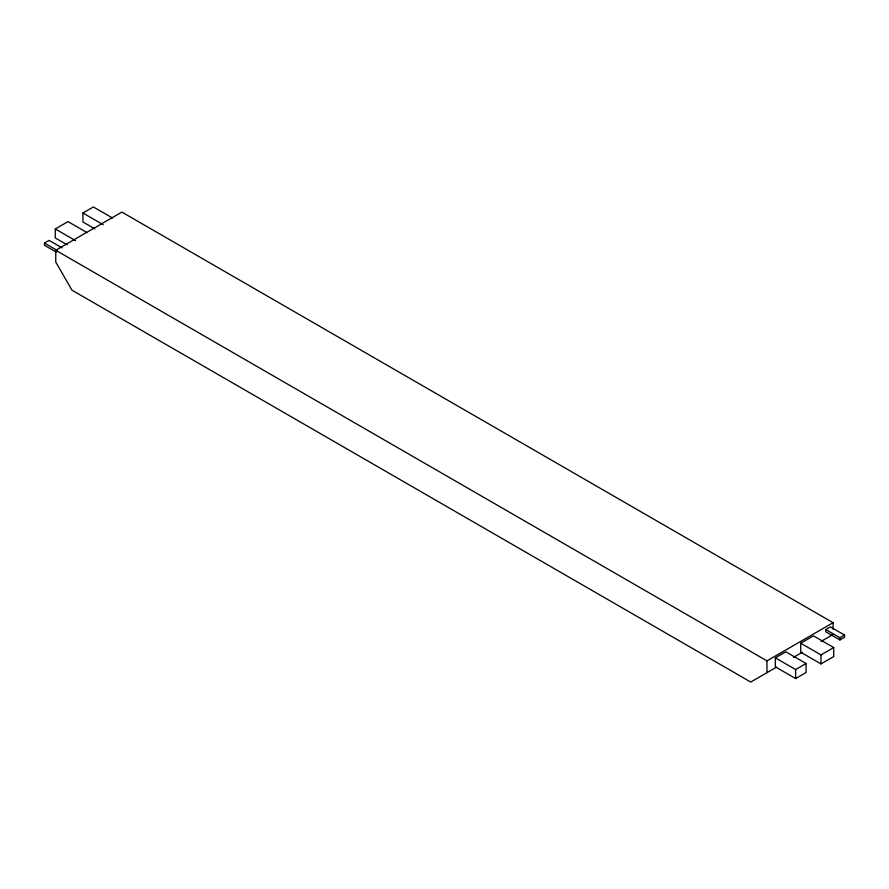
<?xml version="1.0" encoding="UTF-8"?>
<svg xmlns="http://www.w3.org/2000/svg" width="889" height="889" viewBox="0 0 889 889"><rect width="100%" height="100%" fill="white"/><g stroke="black" fill="none" stroke-linecap="round" stroke-linejoin="round"><path stroke-width="1.33" d="M67.197 244.842L55.274 237.952L55.274 228.962L68.02 221.605L87.1 232.618M94.834 228.884L82.921 221.994L82.921 213.004L93.378 206.959L112.459 217.972M56.251 252.076L44.45 245.264L44.45 243.053L49.084 240.386L62.063 247.875M776.575 667.117L750.716 682.041L71.987 290.181L55.751 262.055L55.751 250.265L121.871 212.093L833.082 622.7L833.082 629.245M55.751 250.265L766.963 660.871L833.082 622.7M775.352 657.849L785.82 651.815L806.079 663.516L806.079 672.506L795.622 678.551L775.352 666.85L775.352 657.849L795.622 669.55L806.079 663.516M800.711 643.214L813.457 635.857L833.726 647.559L833.726 656.549L820.98 663.916L800.711 652.215L800.711 643.214L820.98 654.915L833.726 647.559M825.759 629.545L830.393 626.878L844.55 635.057L844.55 637.257L839.916 639.936L825.759 631.757L825.759 629.545L839.916 637.724L844.55 635.057M793.41 657.393L802.411 652.193M821.058 641.436L833.082 634.49M82.921 213.004L103.18 224.706M55.274 228.962L75.543 240.663M44.45 243.053L57.429 250.554M839.916 637.724L839.916 639.936M820.98 654.915L820.98 663.916M795.622 669.55L795.622 678.551M766.963 660.871L766.963 672.662"/></g></svg>
